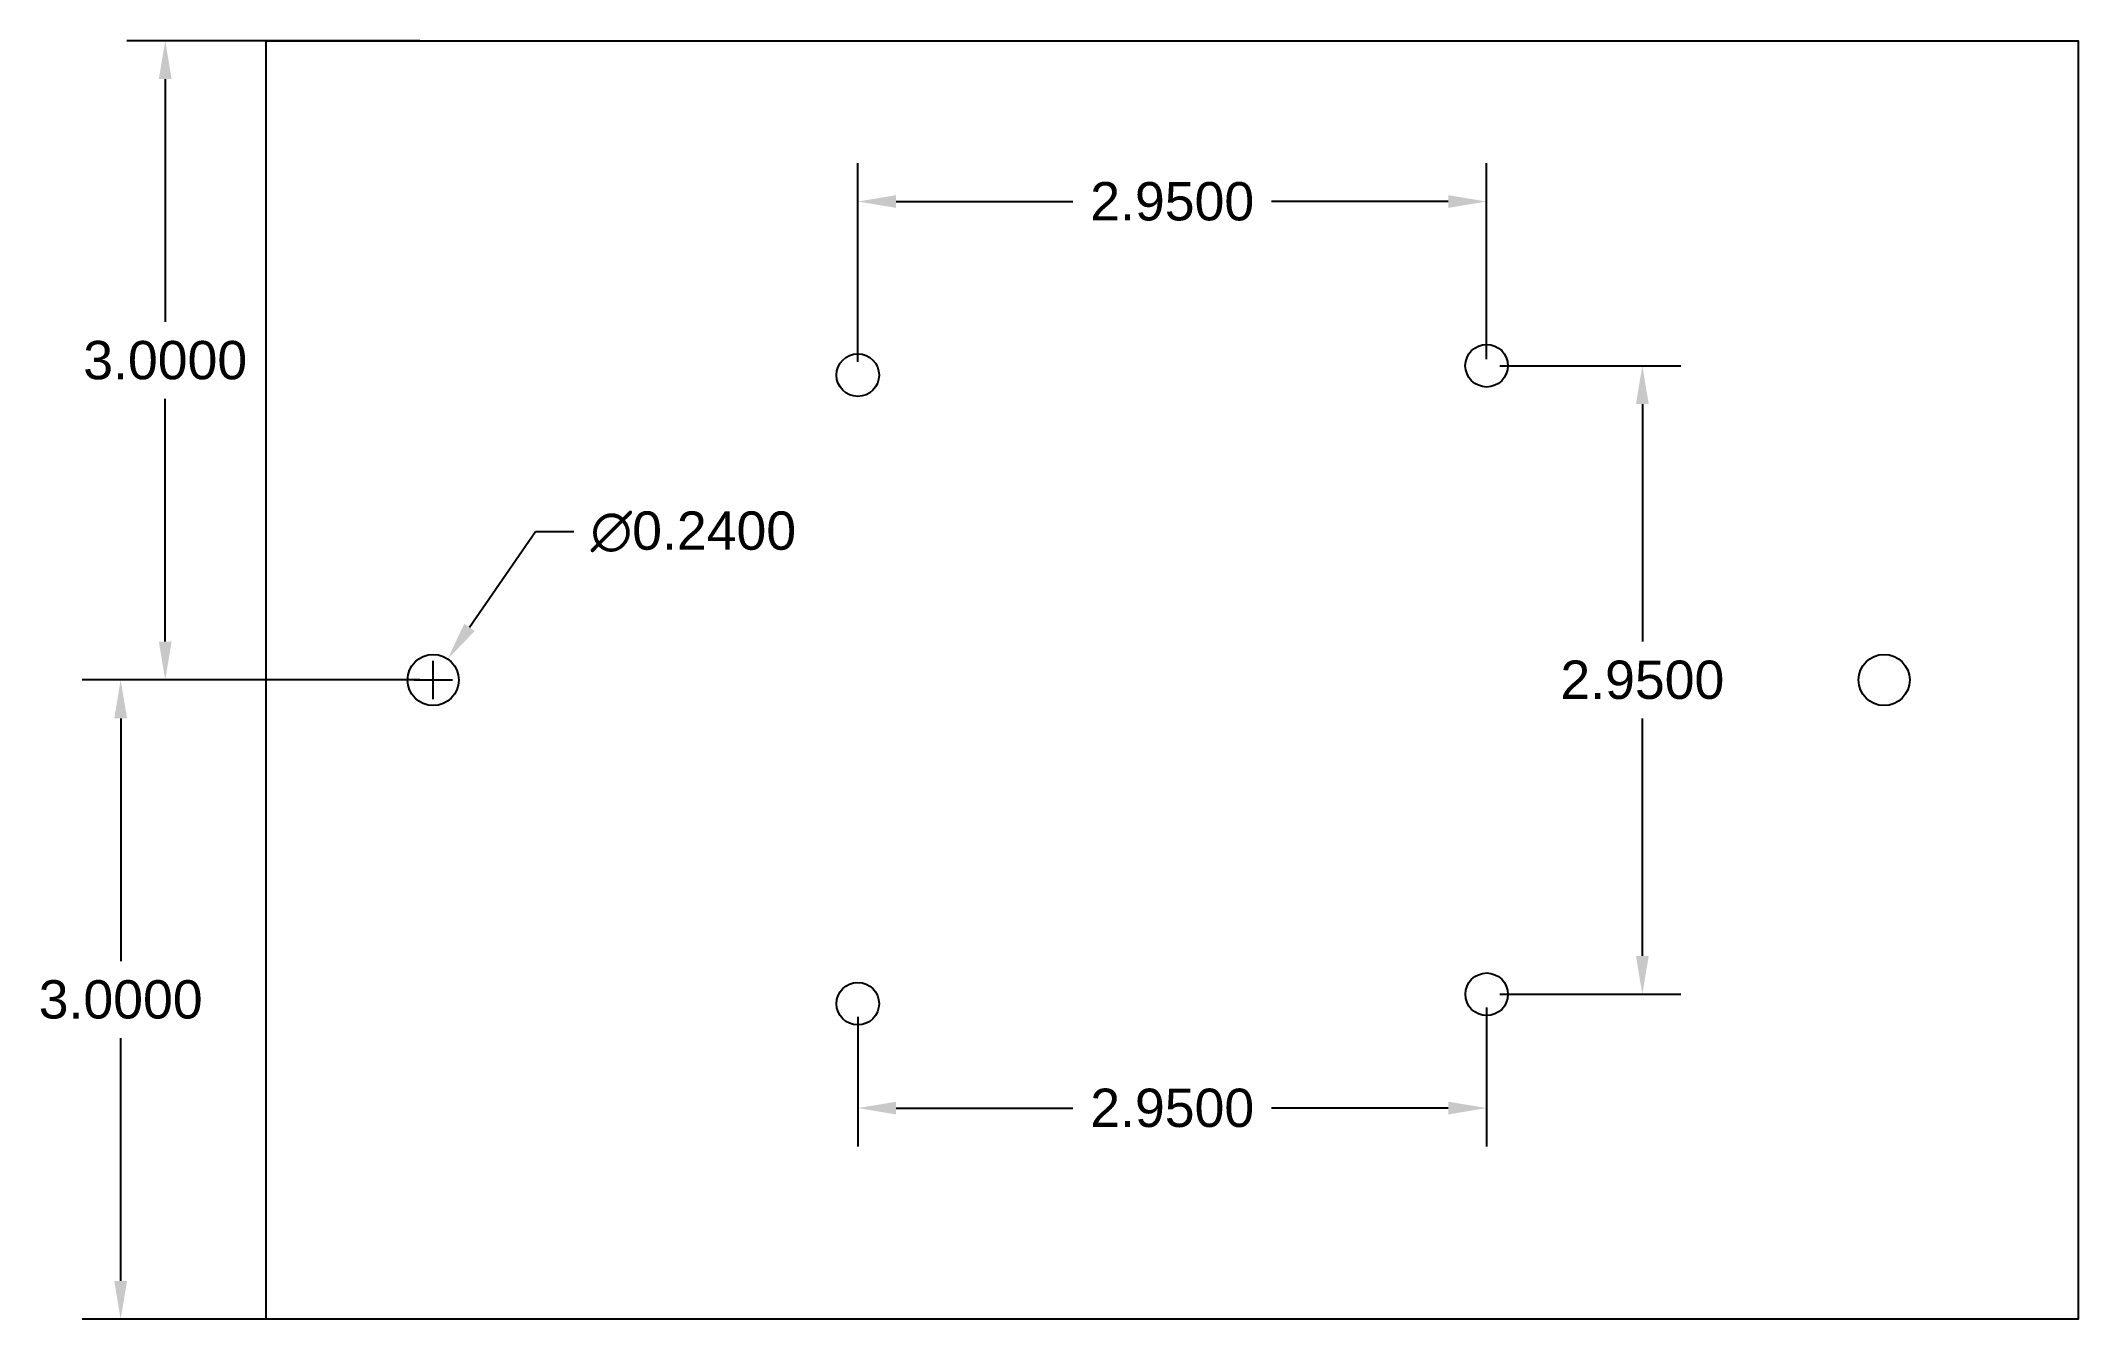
# Model space of a CAD drawing. Header units: inches. Extents: x 0.55 to 10.1, y 22.8 to 28.8.
import ezdxf

# ---------------------------------------------------------------- set-up
doc = ezdxf.new("R2010")
doc.units = ezdxf.units.IN
doc.header["$MEASUREMENT"] = 0
doc.layers.get('0').update_dxf_attribs({"color": 1})
doc.layers.add('dimensions', color=4, linetype='Continuous')
doc.styles.get("Standard").update_dxf_attribs({"font": 'Arial Regular.ttf'})
doc.dimstyles.get("Standard").update_dxf_attribs({"dimtxt": 0.18, "dimasz": 0.18, "dimexe": 0.18, "dimexo": 0.0625, "dimgap": 0.09, "dimtad": 0, "dimtih": 1, "dimtoh": 1, "dimdec": 4, "dimzin": 0, "dimdsep": 46, "dimtxsty": 'Standard', "dimcen": 0.09, "dimadec": 0, "dimazin": 0, "dimtfac": 1, "dimtdec": 4, "dimtofl": 0, "dimtmove": 0, "dimatfit": 3, "dimfxl": 1, "dimtolj": 1, "dimtzin": 0, "dimarcsym": 0})

# ---------------------------------------------------------------- blocks, each defined once
blk = doc.blocks.new('*D72')
at = {"layer": 'Defpoints', "color": 0, "transparency": 16777216}
for p in [(2.4558, 25.9003), (2.3194, 25.7028)]:
    blk.add_point(p, dxfattribs=at)
at = {"layer": 'dimensions', "color": 0, "lineweight": -2, "transparency": 16777216}
for p, q in [((2.868, 26.4968), (2.5581, 26.0484)), ((3.048, 26.4968), (2.868, 26.4968)), ((2.3876, 25.7116), (2.3876, 25.8916)), ((2.2976, 25.8016), (2.4776, 25.8016))]:
    blk.add_line(p, q, dxfattribs=at)
at = {"layer": 'dimensions', "color": 0, "transparency": 16777216}
blk.add_solid([(2.5335, 26.0654), (2.5828, 26.0313), (2.4558, 25.9003)], dxfattribs=at)
at = {"layer": 'dimensions', "color": 0, "transparency": 16777216, "insert": (3.6083, 26.4968), "char_height": 0.18, "attachment_point": 5}
blk.add_mtext('\\A1;∅0.2400', dxfattribs=at)
blk = doc.blocks.new('*D77')
at = {"layer": 'Defpoints', "color": 0, "transparency": 16777216}
for p in [(2.3876, 25.8016), (0.9218, 22.8016), (2.3876, 22.8016)]:
    blk.add_point(p, dxfattribs=at)
at = {"layer": 'dimensions', "color": 0, "lineweight": -2, "transparency": 16777216}
for p, q in [((2.3251, 25.8016), (0.7418, 25.8016)), ((0.9218, 25.6216), (0.9218, 24.4828)), ((0.9218, 22.9816), (0.9218, 24.1203)), ((2.3251, 22.8016), (0.7418, 22.8016))]:
    blk.add_line(p, q, dxfattribs=at)
at = {"layer": 'dimensions', "color": 0, "transparency": 16777216}
for points in [[(0.8918, 25.6216), (0.9518, 25.6216), (0.9218, 25.8016)], [(0.8918, 22.9816), (0.9518, 22.9816), (0.9218, 22.8016)]]:
    blk.add_solid(points, dxfattribs=at)
at = {"layer": 'dimensions', "color": 0, "transparency": 16777216, "insert": (0.9218, 24.3016), "char_height": 0.18, "attachment_point": 5}
blk.add_mtext('\\A1;3.0000', dxfattribs=at)
blk = doc.blocks.new('*D78')
at = {"layer": 'Defpoints', "color": 0, "transparency": 16777216}
for p in [(1.1307, 28.8016), (2.3876, 28.8016), (2.3876, 25.8016)]:
    blk.add_point(p, dxfattribs=at)
at = {"layer": 'dimensions', "color": 0, "lineweight": -2, "transparency": 16777216}
for p, q in [((2.3251, 28.8016), (0.9507, 28.8016)), ((1.1307, 28.6216), (1.1307, 27.4828)), ((1.1307, 25.9816), (1.1307, 27.1203)), ((2.3251, 25.8016), (0.9507, 25.8016))]:
    blk.add_line(p, q, dxfattribs=at)
at = {"layer": 'dimensions', "color": 0, "transparency": 16777216}
for points in [[(1.1007, 28.6216), (1.1607, 28.6216), (1.1307, 28.8016)], [(1.1007, 25.9816), (1.1607, 25.9816), (1.1307, 25.8016)]]:
    blk.add_solid(points, dxfattribs=at)
at = {"layer": 'dimensions', "color": 0, "transparency": 16777216, "insert": (1.1307, 27.3016), "char_height": 0.18, "attachment_point": 5}
blk.add_mtext('\\A1;3.0000', dxfattribs=at)
blk = doc.blocks.new('*D80')
at = {"layer": 'Defpoints', "color": 0, "transparency": 16777216}
for p in [(7.3293, 28.047), (7.3293, 27.2453), (4.3794, 27.2325)]:
    blk.add_point(p, dxfattribs=at)
at = {"layer": 'dimensions', "color": 0, "lineweight": -2, "transparency": 16777216}
for p, q in [((4.3794, 27.295), (4.3794, 28.227)), ((7.3293, 27.3078), (7.3293, 28.227)), ((4.5594, 28.047), (5.3887, 28.047)), ((7.1493, 28.047), (6.3201, 28.047))]:
    blk.add_line(p, q, dxfattribs=at)
at = {"layer": 'dimensions', "color": 0, "transparency": 16777216}
for points in [[(4.5594, 28.077), (4.5594, 28.017), (4.3794, 28.047)], [(7.1493, 28.077), (7.1493, 28.017), (7.3293, 28.047)]]:
    blk.add_solid(points, dxfattribs=at)
at = {"layer": 'dimensions', "color": 0, "transparency": 16777216, "insert": (5.8544, 28.047), "char_height": 0.18, "attachment_point": 5}
blk.add_mtext('\\A1;2.9500', dxfattribs=at)
blk = doc.blocks.new('*D81')
at = {"layer": 'Defpoints', "color": 0, "transparency": 16777216}
for p in [(7.3293, 27.2766), (7.3294, 24.3266), (8.0597, 24.3266)]:
    blk.add_point(p, dxfattribs=at)
at = {"layer": 'dimensions', "color": 0, "lineweight": -2, "transparency": 16777216}
for p, q in [((7.3918, 27.2766), (8.2397, 27.2766)), ((8.0597, 27.0966), (8.0597, 25.9828)), ((8.0597, 24.5066), (8.0597, 25.6204)), ((7.3919, 24.3266), (8.2397, 24.3266))]:
    blk.add_line(p, q, dxfattribs=at)
at = {"layer": 'dimensions', "color": 0, "transparency": 16777216}
for points in [[(8.0297, 27.0966), (8.0897, 27.0966), (8.0597, 27.2766)], [(8.0297, 24.5066), (8.0897, 24.5066), (8.0597, 24.3266)]]:
    blk.add_solid(points, dxfattribs=at)
at = {"layer": 'dimensions', "color": 0, "transparency": 16777216, "insert": (8.0597, 25.8016), "char_height": 0.18, "attachment_point": 5}
blk.add_mtext('\\A1;2.9500', dxfattribs=at)
blk = doc.blocks.new('*D82')
at = {"layer": 'Defpoints', "color": 0, "transparency": 16777216}
for p in [(4.3794, 24.2826), (7.3294, 24.3266), (4.3794, 23.7927)]:
    blk.add_point(p, dxfattribs=at)
at = {"layer": 'dimensions', "color": 0, "lineweight": -2, "transparency": 16777216}
for p, q in [((4.3794, 24.2201), (4.3794, 23.6127)), ((7.3294, 24.2641), (7.3294, 23.6127)), ((4.5594, 23.7927), (5.3887, 23.7927)), ((7.1494, 23.7927), (6.3201, 23.7927))]:
    blk.add_line(p, q, dxfattribs=at)
at = {"layer": 'dimensions', "color": 0, "transparency": 16777216}
for points in [[(4.5594, 23.8227), (4.5594, 23.7627), (4.3794, 23.7927)], [(7.1494, 23.8227), (7.1494, 23.7627), (7.3294, 23.7927)]]:
    blk.add_solid(points, dxfattribs=at)
at = {"layer": 'dimensions', "color": 0, "transparency": 16777216, "insert": (5.8544, 23.7927), "char_height": 0.18, "attachment_point": 5}
blk.add_mtext('\\A1;2.9500', dxfattribs=at)

msp = doc.modelspace()

# ---------------------------------------------------------------- linework, layer by layer
msp.add_lwpolyline([(1.60445, 28.80159), (10.10445, 28.80159), (10.10445, 22.80159), (1.60445, 22.80159)], close=True)
for centre, radius in [((7.32935, 27.27657), 0.1), ((4.37939, 27.23253), 0.1), ((2.38759, 25.80157), 0.12), ((9.19374, 25.80163), 0.12), ((4.37943, 24.28258), 0.1), ((7.32943, 24.32659), 0.1)]:
    msp.add_circle(centre, radius)

# ---------------------------------------------------------------- dimensions: what is measured, and where the dimension line sits
at = {"layer": 'dimensions'}
for base, p1, p2, picture, middle in [((1.13068, 28.80159), (2.38759, 25.80157), (2.38759, 28.80159), '*D78', (1.13068, 27.30158)), ((8.05967, 24.32659), (7.32935, 27.27657), (7.32943, 24.32659), '*D81', (8.05967, 25.80158)), ((0.92182, 22.80159), (2.38759, 25.80157), (2.38759, 22.80159), '*D77', (0.92182, 24.30158))]:
    dim = msp.add_linear_dim(base=base, p1=p1, p2=p2, angle=90, dimstyle='Standard', dxfattribs=at)
    dim.commit()
    dim.dimension.update_dxf_attribs({"geometry": picture, "text_midpoint": middle})
for base, p1, p2, picture, middle in [((7.32935, 28.04702), (4.37939, 27.23253), (7.32935, 27.24532), '*D80', (5.85437, 28.04702)), ((4.37943, 23.7927), (7.32943, 24.32659), (4.37943, 24.28258), '*D82', (5.85443, 23.7927))]:
    dim = msp.add_linear_dim(base=base, p1=p1, p2=p2, dimstyle='Standard', dxfattribs=at)
    dim.commit()
    dim.dimension.update_dxf_attribs({"geometry": picture, "text_midpoint": middle})
dim = msp.add_diameter_dim_2p(p1=(2.31937, 25.70284), p2=(2.45581, 25.90029), dimstyle='Standard', dxfattribs=at)
dim.commit()
dim.dimension.update_dxf_attribs({"geometry": '*D72', "text_midpoint": (3.60829, 26.49683), "dimtype": 163})

doc.saveas('drawing.dxf')
